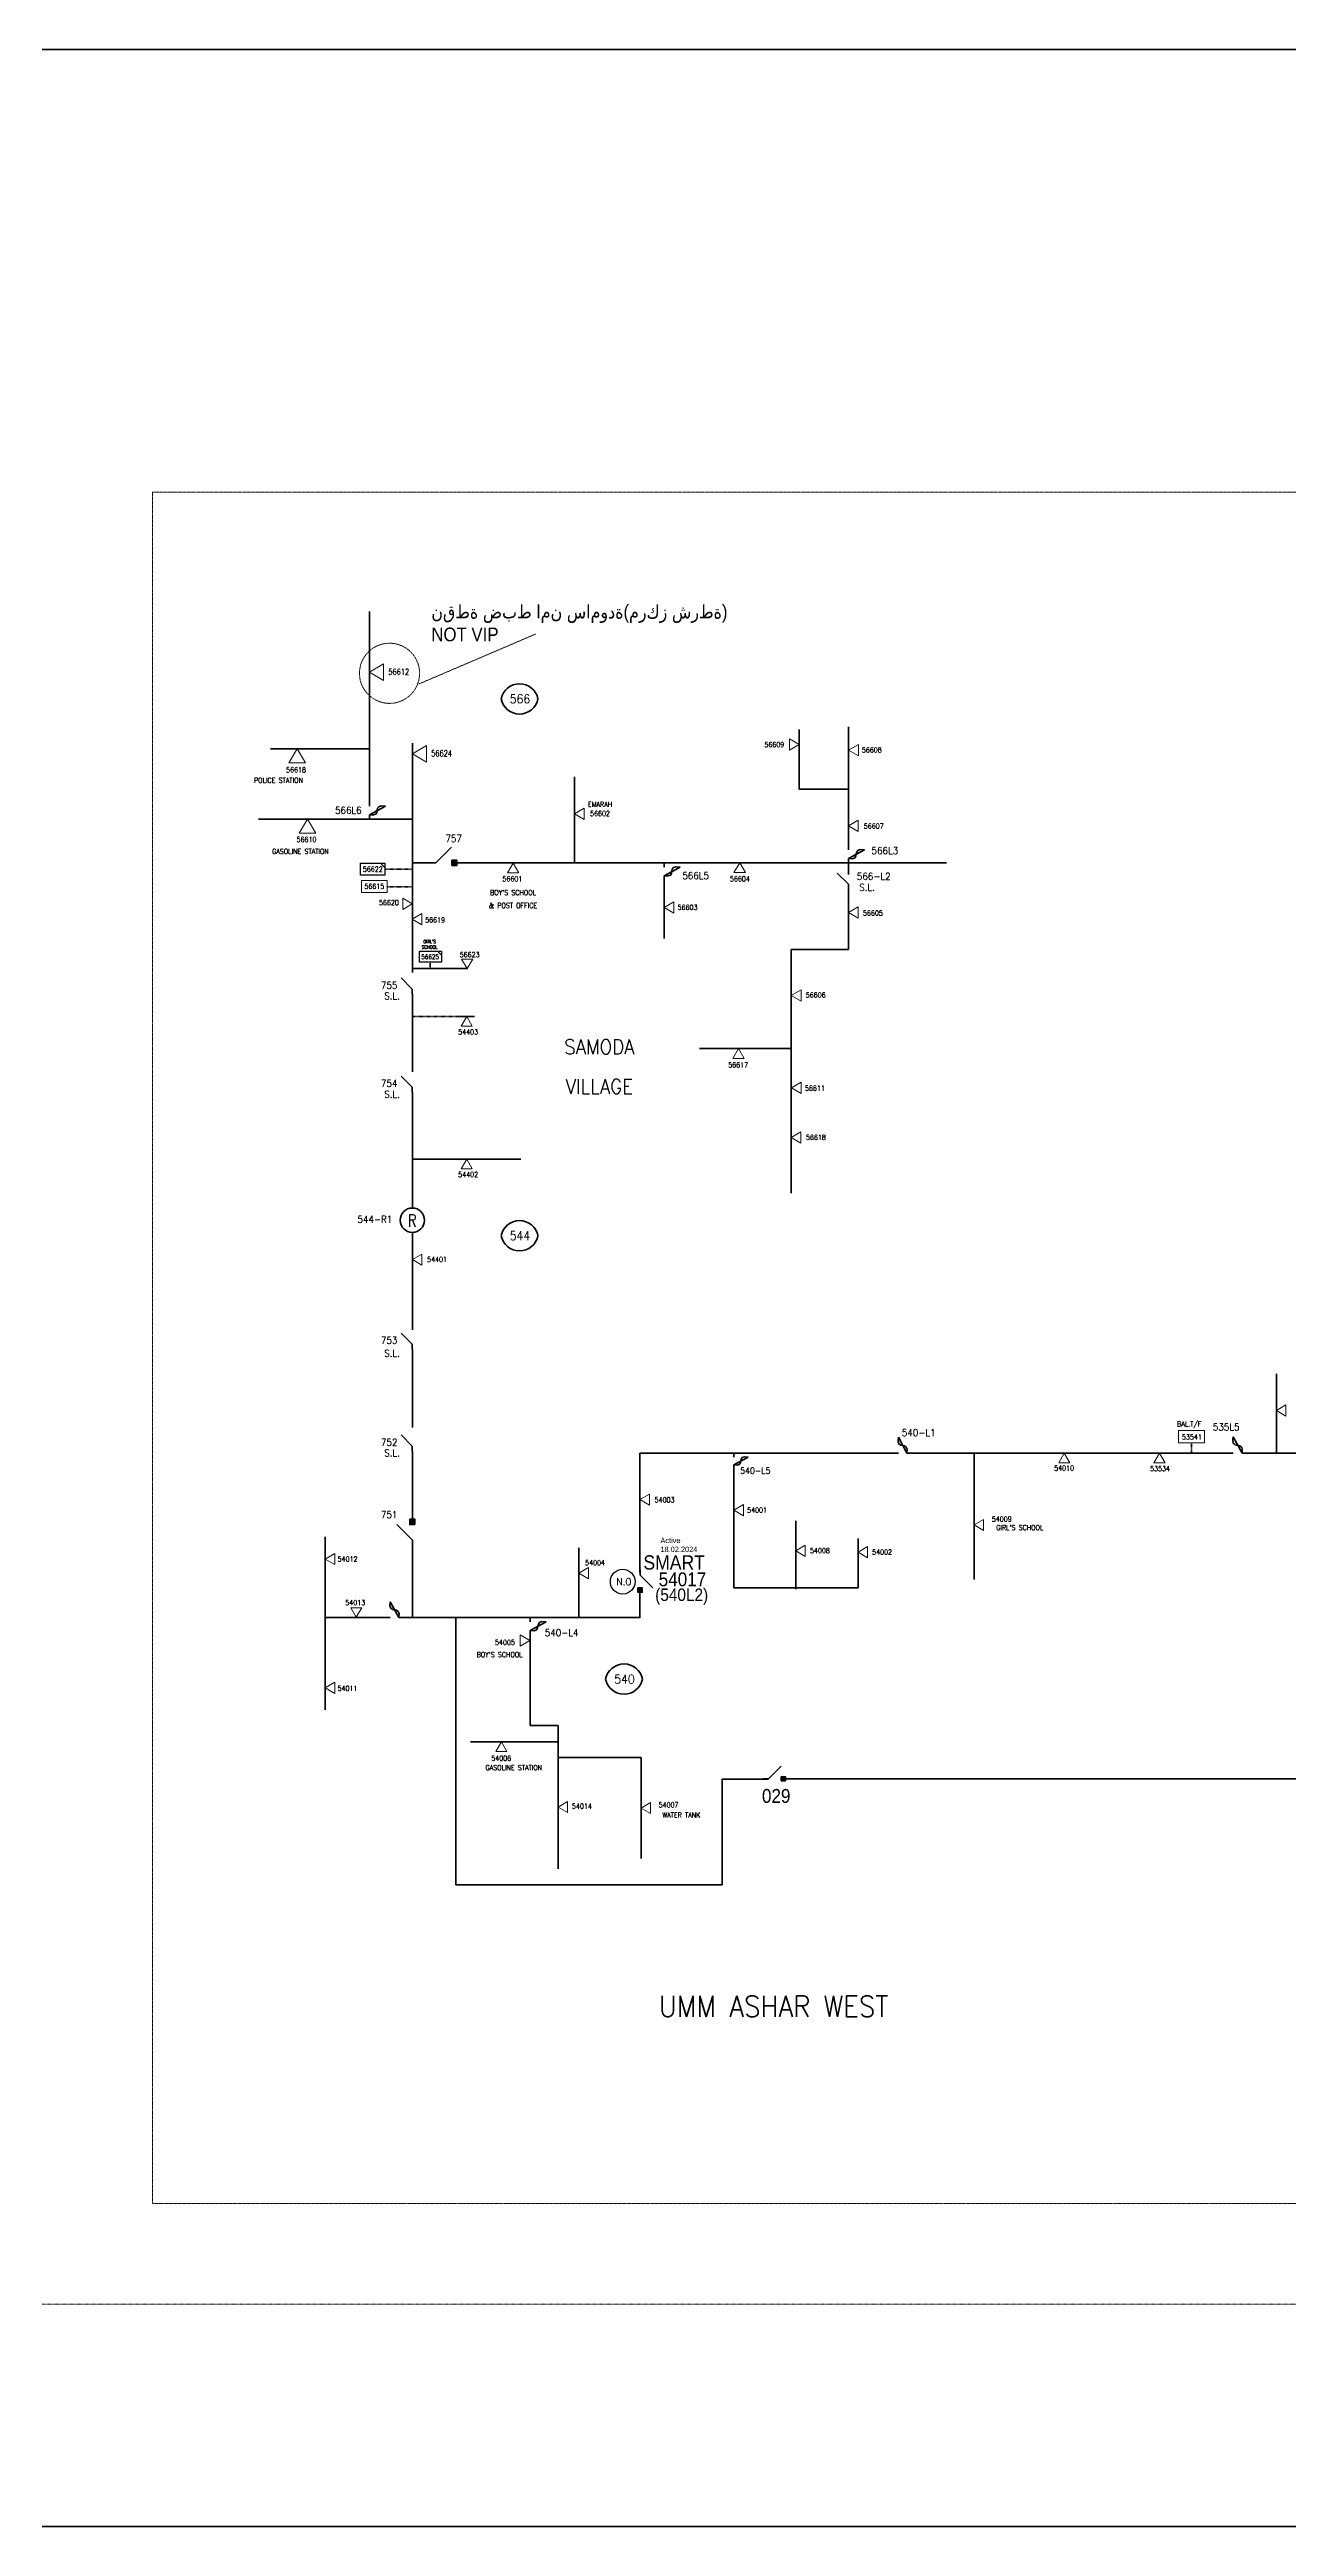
# Model space of a CAD drawing. Header units: metres. Extents: x 65984 to 144644, y -19036 to 23726.
# Drawn here: x 139303 to 141026, y 19389 to 22835 of the extents above; entities that cross this region are included whole.
import ezdxf
from ezdxf.enums import TextEntityAlignment as Align

# ---------------------------------------------------------------- set-up
doc = ezdxf.new("R2010")
doc.units = ezdxf.units.M
doc.header["$MEASUREMENT"] = 0
doc.linetypes.add('DGN Style 3', pattern=[0.013877, 0, -0.013877])
doc.linetypes.add('DGN Style 7', pattern=[2, 0.9, -0.4, 0.3, -0.4])
doc.layers.get('0').update_dxf_attribs({"color": 95, "lineweight": 40})
for name, color, linetype, lineweight in [('ABS', 7, 'Continuous', 40), ('d_eos no', 121, 'Continuous', 40), ('d_tf no', 6, 'Continuous', 40), ('d_ug cable', 95, 'Continuous', 40), ('d_village name', 7, 'Continuous', 40), ('EXI TRANS 3PH', 7, 'Continuous', 0), ('FDR  2  05', 154, 'Continuous', 40), ('FDR  2  17', 98, 'Continuous', 40), ('FDR  2  19', 172, 'Continuous', 40), ('FDR  3  01', 30, 'Continuous', 40), ('FDR  3  06', 59, 'Continuous', 40), ('FUSE CUT OUT', 2, 'Continuous', 40), ('O H MAIN FEEDER', 4, 'Continuous', 100), ('RMU', 30, 'Continuous', 120), ('SW N O', 114, 'Continuous', 30)]:
    doc.layers.add(name, color=color, linetype=linetype, lineweight=lineweight)
doc.styles.add('NASKHF', font='naskhf.shx', dxfattribs={"height": 8})
doc.styles.add('Style-Arial', font='arial.ttf')
doc.styles.add('Style-STANDARD', font='STANDARD.shx')

# ---------------------------------------------------------------- blocks, each defined once
blk = doc.blocks.new('ABS2')
at = {"color": 0, "linetype": 'ByBlock', "lineweight": -2}
for q in [(-59.8, 87), (0, 0)]:
    blk.add_line((0, 27.2), q, dxfattribs=at)
at = {"color": 0, "linetype": 'ByBlock', "lineweight": -2, "flags": 128}
for points in [[(10, 87.2), (-10, 87.2), (-10, 107.2), (10, 107.2)], [(7.6, 99.3), (7.6, 99.3), (7.6, 99.3), (7.6, 99.3)]]:
    blk.add_lwpolyline(points, close=True, dxfattribs=at)
at = {"color": 0, "linetype": 'ByBlock', "lineweight": -2}
for points in [[(10, 87.2), (-10, 87.2), (10, 107.2), (-10, 107.2)], [(7.6, 99.3), (7.6, 99.3), (7.6, 99.3)]]:
    blk.add_solid(points, dxfattribs=at)
blk = doc.blocks.new('*U645')
at = {"layer": 'ABS', "color": 7, "linetype": 'Continuous'}
for q in [(-18.2, 26.5), (18.2, -26.5)]:
    blk.add_line((18.2, -9.9), q, dxfattribs=at)
blk = doc.blocks.new('FCO')
at = {"color": 0, "linetype": 'ByBlock', "lineweight": -2}
for p, q in [((-5, 0), (-3.75, 0)), ((-1.25, 0), (-3.75, 2.5)), ((-1.25, 0), (0, 0))]:
    blk.add_line(p, q, dxfattribs=at)
blk = doc.blocks.new('FUSE_1')
at = {"layer": 'FUSE CUT OUT', "color": 2, "linetype": 'Continuous'}
blk.add_open_spline([(-3.75, 2.5), (-4.55, 0.25), (-0.55, 2.15), (-1.25, 0)], degree=3, dxfattribs=at)
at = {"layer": 'FUSE CUT OUT', "color": 2, "linetype": 'Continuous', "zscale": 1.895266257040903}
blk.add_blockref('FCO', (0, 0), dxfattribs=at)
blk = doc.blocks.new('*U649')
at = {"layer": 'RMU', "color": 6, "linetype": 'Continuous', "lineweight": 40}
blk.add_circle((0, 0.6), 28.4, dxfattribs=at)
at = {"layer": 'RMU', "color": 6, "linetype": 'Continuous', "lineweight": 40, "insert": (-0.4, -0.3), "char_height": 28.75, "attachment_point": 5, "style": 'Style-STANDARD'}
blk.add_mtext('\\H1x;\\W0.870978;R', dxfattribs=at)
blk = doc.blocks.new('*U652')
at = {"layer": 'FDR  2  05', "color": 94, "linetype": 'Continuous', "lineweight": 53}
for centre, start, end in [((0, -21), 11.6916, 168.3084), ((0, 21), 191.6916, 348.3084)]:
    blk.add_arc(centre, 106, start, end, dxfattribs=at)
blk = doc.blocks.new('TRA1_3')
at = {"layer": 'EXI TRANS 3PH', "color": 1, "linetype": 'Continuous', "lineweight": 0, "extrusion": (0, 0, -1), "flags": 128}
blk.add_lwpolyline([(-10, -17), (0, 0), (10, -17)], close=True, dxfattribs=at)
blk = doc.blocks.new('TRA1_2')
at = {"layer": 'EXI TRANS 3PH', "color": 1, "linetype": 'Continuous', "lineweight": 0, "xscale": 1.000046566207833, "yscale": 1.000046566207833, "zscale": 1.000046566207833, "rotation": 180}
blk.add_blockref('TRA1_3', (0, 0), dxfattribs=at)
blk = doc.blocks.new('TF_1_1')
at = {"layer": 'd_village name', "color": 0, "linetype": 'Continuous', "lineweight": 30, "ltscale": 500}
blk.add_line((3150, 2475), (4950, 675), dxfattribs=at)
blk.add_3dface([(-5050, 2475), (4950, 2475), (4950, -2525), (-5050, -2525)], dxfattribs=at)
blk = doc.blocks.new('*U2352')
at = {"color": 7, "linetype": 'Continuous', "lineweight": 0, "flags": 128}
blk.add_lwpolyline([(18.3, 14.3), (28.6, 14.3), (28.6, 4)], close=True, dxfattribs=at)
at = {"color": 7, "linetype": 'Continuous', "lineweight": 30, "ltscale": 0.775927, "xscale": 0.005720000000000003, "yscale": 0.005720000000000003, "zscale": 0.004093105104121479}
blk.add_blockref('TF_1_1', (0.3, 0.2), dxfattribs=at)
blk = doc.blocks.new('*U3668')
at = {"color": 1, "linetype": 'Continuous', "lineweight": 0, "flags": 128}
blk.add_lwpolyline([(18.3, 14.3), (28.6, 14.3), (28.6, 4)], close=True, dxfattribs=at)
at = {"color": 1, "linetype": 'Continuous', "lineweight": 30, "ltscale": 0.698334, "xscale": 0.005720000000000002, "yscale": 0.005720000000000002, "zscale": 0.004093105104121479}
blk.add_blockref('TF_1_1', (0.3, 0.2), dxfattribs=at)
blk = doc.blocks.new('*U4121')
at = {"layer": 'SW N O', "color": 3, "ltscale": 0.426762}
blk.add_circle((0, 0), 16.8, dxfattribs=at)
at = {"layer": 'SW N O', "color": 3, "style": 'Style-STANDARD'}
blk.add_text('N.O', height=9.6, dxfattribs=at).set_placement((1.7, -0.2), align=Align.MIDDLE_CENTER)

msp = doc.modelspace()

# ---------------------------------------------------------------- linework, layer by layer
at = {"layer": 'd_ug cable', "color": 6, "linetype": 'DGN Style 3', "lineweight": 13}
msp.add_line((139817, 21952.4), (139979.8, 22022), dxfattribs=at)
at = {"layer": 'd_ug cable', "color": 1, "linetype": 'DGN Style 3', "lineweight": 100}
msp.add_line((139769.7, 21694.7), (139807.8, 21694.7), dxfattribs=at)
at = {"layer": 'd_ug cable', "color": 1, "linetype": 'DGN Style 3', "lineweight": 0}
msp.add_line((107924.2, 19698.6), (144357.5, 19698.7), dxfattribs=at)
at = {"layer": 'd_ug cable', "color": 6, "linetype": 'DGN Style 3', "lineweight": 13}
msp.add_circle((139776.1, 21967.2), 41.8, dxfattribs=at)
at = {"layer": 'FDR  2  05', "color": 94, "linetype": 'Continuous', "lineweight": 53}
for p, q in [((139748.1, 21788.2), (139748.1, 22053)), ((140414.5, 21722.3), (140414.5, 21892.8)), ((139748.1, 21862.2), (139610.3, 21862.2)), ((139807.8, 21764.4), (139807.8, 21870.1)), ((140033.4, 21823.3), (140033.5, 21703.5)), ((140158, 21683.4), (140158.1, 21598.5)), ((139808, 21556.4), (139884.3, 21556.4)), ((139868.1, 21489.7), (139894.2, 21489.7)), ((139807.8, 21291.3), (139958.9, 21291.3)), ((141009.7, 20882.3), (141009.7, 20992.8)), ((140589.2, 20882.3), (140589.2, 20706.6)), ((140341.1, 20693.3), (140341.1, 20788.2)), ((139686.6, 20525.3), (139686.6, 20766)), ((140039.6, 20653.7), (140039.6, 20750.9)), ((139776.1, 20653.7), (139686.6, 20653.7)), ((139807.8, 20653.7), (139795.2, 20653.7)), ((140010.6, 20480.7), (139888.6, 20480.7))]:
    msp.add_line(p, q, dxfattribs=at)
at = {"layer": 'FDR  2  05', "color": 94, "linetype": 'Continuous', "lineweight": 53, "flags": 128}
for points in [[(140414.5, 21805.9), (140346, 21805.9), (140346, 21889.2)], [(139807.8, 21703.5), (139807.8, 21764.4), (139593.9, 21764.4)], [(140334.8, 21445.1), (140207, 21445.1)], [(140255.1, 20866.1), (140255.1, 20695.2)], [(140427.9, 20695.2), (140427.9, 20763.6)], [(140255.1, 20695.2), (140427.9, 20695.2)], [(139971.8, 20630.8), (139971.8, 20503.5)], [(139971.8, 20503.5), (140010.6, 20503.5)], [(140010.6, 20503.5), (140010.6, 20304.2)], [(140010.6, 20458.9), (140125.9, 20458.9)], [(140125.9, 20458.9), (140125.9, 20318.6)]]:
    msp.add_lwpolyline(points, dxfattribs=at)
at = {"layer": 'FDR  2  17', "color": 7, "linetype": 'Continuous', "lineweight": 0, "flags": 128}
for points in [[(139772.9, 21679.2), (139736.9, 21679.2), (139736.9, 21662.1), (139772.9, 21662.1)], [(140909.8, 20914), (140873.7, 20914), (140873.7, 20897), (140909.8, 20897)]]:
    msp.add_lwpolyline(points, close=True, dxfattribs=at)
at = {"layer": 'FDR  2  19', "color": 1, "linetype": 'DGN Style 3', "lineweight": 120}
for p, q in [((139807.2, 21670.3), (139772.9, 21670.3)), ((139832.7, 21565.4), (139832.7, 21556.7)), ((139868.6, 21489.7), (139807.8, 21489.7)), ((140891.8, 20882.3), (140891.8, 20897))]:
    msp.add_line(p, q, dxfattribs=at)
at = {"layer": 'FDR  3  06', "color": 131, "linetype": 'DGN Style 7', "lineweight": 0}
for p in [(139446.2, 22219), (142622.6, 19838.8)]:
    msp.add_line(p, (139446.2, 19838.8), dxfattribs=at)
at = {"layer": 'FDR  3  06', "color": 131, "linetype": 'DGN Style 7', "lineweight": 0, "flags": 128}
msp.add_lwpolyline([(139446.2, 22219), (142622.6, 22219), (142622.6, 19838.8)], dxfattribs=at)
at = {"layer": 'O H MAIN FEEDER', "lineweight": 200, "ltscale": 0.426762}
for p, q in [((139807.8, 21703.5), (139807.8, 21550.8)), ((139832.1, 21703.5), (139807.8, 21703.5)), ((140551, 21703.5), (139869.2, 21703.5)), ((139807.8, 21520.9), (139807.8, 21413)), ((139807.8, 21384.3), (139807.8, 21223.5)), ((139807.8, 21189.5), (139807.8, 21053.8)), ((139807.8, 21026.9), (139807.8, 20918)), ((139807.8, 20885.3), (139807.8, 20789.7)), ((140968.1, 20882.3), (141206.8, 20882.3)), ((139807.8, 20753.2), (139807.8, 20653.7)), ((139807.8, 20653.7), (139871.6, 20653.7)), ((139871.6, 20653.7), (139890, 20653.7))]:
    msp.add_line(p, q, dxfattribs=at)
at = {"layer": 'O H MAIN FEEDER', "color": 140, "lineweight": 211, "ltscale": 0.498271, "flags": 128}
msp.add_lwpolyline([(106943.9, 22834.8), (144644.1, 22834.8), (144644.1, 19389.5), (106943.9, 19389.5)], close=True, dxfattribs=at)
at = {"layer": 'O H MAIN FEEDER', "lineweight": 200, "ltscale": 0.426762, "flags": 128}
for points in [[(140414.5, 21703.5), (140414.5, 21687.2)], [(140414.5, 21667.5), (140414.5, 21583.1)], [(140334.8, 21583.1), (140334.8, 21244.2)], [(140414.5, 21583.1), (140334.8, 21583.1)], [(140124.4, 20882.3), (140405.4, 20882.3)], [(140124.4, 20717), (140124.4, 20882.3)], [(140405.4, 20882.3), (140479.8, 20882.3)], [(140501.2, 20882.3), (140943.7, 20882.3)], [(139890, 20653.7), (140124.4, 20653.7), (140124.4, 20693.1)]]:
    msp.add_lwpolyline(points, dxfattribs=at)
at = {"layer": 'O H MAIN FEEDER', "lineweight": 200, "ltscale": 0.31111, "flags": 128}
for points in [[(139868.4, 20653.6), (139868.4, 20282.1)], [(140238.7, 20429.1), (140302.9, 20429.1)]]:
    msp.add_lwpolyline(points, dxfattribs=at)
at = {"layer": 'O H MAIN FEEDER', "lineweight": 200, "ltscale": 0.345677, "flags": 128}
for points in [[(140238.7, 20429.1), (140238.7, 20282.1)], [(140326.2, 20429.2), (141645.8, 20429.2)]]:
    msp.add_lwpolyline(points, dxfattribs=at)
at = {"layer": 'O H MAIN FEEDER', "lineweight": 200, "ltscale": 0.279999, "flags": 128}
msp.add_lwpolyline([(139868.4, 20282.1), (140238.7, 20282.1)], dxfattribs=at)

# ---------------------------------------------------------------- block references
at = {"color": 7, "linetype": 'Continuous', "lineweight": 0, "xscale": 0.5963883416571896, "yscale": 0.5963883416571896, "zscale": 0.5963883416571896}
msp.add_blockref('*U2352', (139752.6, 21694.7), dxfattribs=at)
at = {"color": 1, "linetype": 'Continuous', "lineweight": 0, "xscale": 0.5367495074914707, "yscale": 0.5367495074914707, "zscale": 0.5367495074914707}
msp.add_blockref('*U3668', (139832.9, 21573.1), dxfattribs=at)
at = {"layer": 'ABS', "color": 7, "linetype": 'Continuous'}
for p, xscale, yscale, zscale, rotation in [((139830.8, 21703.5), 0.3642159888553838, 0.3642159888553838, 0.1821079944276919, 270), ((140124.6, 20720.7), 0.2950149509728608, 0.2950149509728608, 0.1475074754864304, 180), ((140295.2, 20429.4), 0.2950149509728608, 0.2950149509728608, 0.1475074754864304, 270)]:
    msp.add_blockref('ABS2', p, dxfattribs=dict(at, xscale=xscale, yscale=yscale, zscale=zscale, rotation=rotation))
for name, p, xscale, yscale, zscale in [('*U645', (140406.7, 21677.9), 0.4267622666565712, 0.4267622666565712, 0.4267622666565712), ('*U645', (139800, 21532.2), 0.4267622666565712, 0.4267622666565712, 0.4267622666565712), ('*U645', (139800, 21395.6), 0.4267622666565712, 0.4267622666565712, 0.4267622666565712), ('*U645', (139800, 21038.2), 0.4267622666565712, 0.4267622666565712, 0.4267622666565712), ('*U645', (139800, 20896.6), 0.4267622666565712, 0.4267622666565712, 0.4267622666565712), ('ABS2', (139807.8, 20751.4), 0.3642159888553838, 0.3642159888553838, 0.1821079944276919)]:
    msp.add_blockref(name, p, dxfattribs=dict(at, xscale=xscale, yscale=yscale, zscale=zscale))
at = {"layer": 'EXI TRANS 3PH', "color": 1, "linetype": 'Continuous', "lineweight": 0, "extrusion": (0, 0, -1)}
for p, xscale, yscale, zscale, rotation in [((-139748.2, 21968.7), 1.150414506980786, 1.150414506980786, 1.150414506980786, 90.00000000000007), ((-139647.6, 21862.2), 1.150414506980786, 1.150414506980786, 1.150414506980786, 180), ((-139807.9, 21855.2), 1.150414506980786, 1.150414506980786, 1.150414506980786, 90.00000000000007), ((-140414.6, 21860.2), 0.7988989631811011, 0.7988989631811011, 0.7988989631811011, 90.00000000000007), ((-140033.4, 21771.8), 0.7988989631811011, 0.7988989631811011, 0.7988989631811011, 90.00000000000007), ((-139662, 21764.2), 1.150414506980786, 1.150414506980786, 1.150414506980786, 180), ((-140414.5, 21755), 0.7988989631811011, 0.7988989631811011, 0.7988989631811011, 90.00000000000007), ((-139948, 21703.2), 0.7988989631811011, 0.7988989631811011, 0.7988989631811011, 180), ((-140263.1, 21703.5), 0.7988989631811011, 0.7988989631811011, 0.7988989631811011, 180), ((-140158, 21641.5), 0.7988989631811011, 0.7988989631811011, 0.7988989631811011, 90.00000000000007), ((-140414.5, 21634.4), 0.7988989631811011, 0.7988989631811011, 0.7988989631811011, 90.00000000000007), ((-139807.6, 21625.3), 0.7767073253149598, 0.7767073253149598, 0.7767073253149598, 90.00000000000007), ((-140334.9, 21519), 0.7988989631811011, 0.7988989631811011, 0.7988989631811011, 90.00000000000007), ((-139883.4, 21489.7), 0.7767073253149598, 0.7767073253149598, 0.7767073253149598, 180), ((-140261.6, 21445.1), 0.7988989631811011, 0.7988989631811011, 0.7988989631811011, 180), ((-140335, 21390.5), 0.7988989631811011, 0.7988989631811011, 0.7988989631811011, 90.00000000000007), ((-140334.8, 21321.4), 0.7988989631811011, 0.7988989631811011, 0.7988989631811011, 90.00000000000007), ((-139883.4, 21291.3), 0.7767073253149598, 0.7767073253149598, 0.7767073253149598, 180), ((-139807.9, 21151.6), 0.7767073253149598, 0.7767073253149598, 0.7767073253149598, 90.00000000000007), ((-141009.7, 20941.8), 0.7767073253149598, 0.7767073253149598, 0.7767073253149598, 90.00000000000007), ((-140714.6, 20882.3), 0.7767073253149598, 0.7767073253149598, 0.7767073253149598, 180), ((-140847.1, 20882.3), 0.7767073253149598, 0.7767073253149598, 0.7767073253149598, 180), ((-140124.4, 20817.8), 0.7767073253149598, 0.7767073253149598, 0.7767073253149598, 90.00000000000007), ((-140255.1, 20803.1), 0.7767073253149598, 0.7767073253149598, 0.7767073253149598, 90.00000000000007), ((-140589.2, 20782.6), 0.7767073253149598, 0.7767073253149598, 0.7767073253149598, 90.00000000000007), ((-139686.6, 20735.2), 0.7767073253149598, 0.7767073253149598, 0.7767073253149598, 90.00000000000007), ((-140341.1, 20746.6), 0.7767073253149598, 0.7767073253149598, 0.7767073253149598, 90.00000000000007), ((-140427.9, 20744.7), 0.7767073253149598, 0.7767073253149598, 0.7767073253149598, 90.00000000000007), ((-140039.6, 20715.5), 0.7767073253149598, 0.7767073253149598, 0.7767073253149598, 90.00000000000007), ((-139686.6, 20556), 0.7767073253149598, 0.7767073253149598, 0.7767073253149598, 90.00000000000007), ((-139931.7, 20480.7), 0.7767073253149598, 0.7767073253149598, 0.7767073253149598, 180), ((-140010.6, 20390.2), 0.7767073253149598, 0.7767073253149598, 0.7767073253149598, 90.00000000000007), ((-140125.9, 20388.8), 0.7767073253149598, 0.7767073253149598, 0.7767073253149598, 90.00000000000007)]:
    msp.add_blockref('TRA1_2', p, dxfattribs=dict(at, xscale=xscale, yscale=yscale, zscale=zscale, rotation=rotation))
at = {"layer": 'EXI TRANS 3PH', "color": 1, "linetype": 'Continuous', "lineweight": 0}
for p, xscale, yscale, zscale, rotation in [((140346, 21868.2), 0.7988989631811011, 0.7988989631811011, 0.7988989631811011, 90.00000000000007), ((139807.6, 21646.6), 0.7767073253149598, 0.7767073253149598, 0.7767073253149598, 90.00000000000011), ((139884.1, 21556.4), 0.7767073253149598, 0.7767073253149598, 0.7767073253149598, 359.9999999999885), ((139729.8, 20654.2), 0.7767073253149598, 0.7767073253149598, 0.7767073253149598, 359.9999999999999), ((139971.2, 20621.9), 0.7767073253149598, 0.7767073253149598, 0.7767073253149598, 90.00000000000007)]:
    msp.add_blockref('TRA1_2', p, dxfattribs=dict(at, xscale=xscale, yscale=yscale, zscale=zscale, rotation=rotation))
at = {"layer": 'FDR  2  05', "color": 94, "linetype": 'Continuous', "lineweight": 53, "xscale": 0.2473375512809987, "yscale": 0.2473375512809987, "zscale": 0.2473375512809987}
for p in [(139956.9, 21931.6), (139956.9, 21184.9), (140102.3, 20568.2)]:
    msp.add_blockref('*U652', p, dxfattribs=at)
at = {"layer": 'FUSE CUT OUT', "color": 2, "linetype": 'Continuous'}
for p, xscale, yscale, zscale, rotation in [((139748.1, 21764.4), 4.791271511060261, 8.863361694720206, 4.791271511060261, 270), ((140414.5, 21703.5), 4.791271511060261, 8.863361694720206, 4.791271511060261, 270), ((140158, 21679.6), 4.791271511060261, 8.863361694720206, 4.791271511060261, 270), ((140255.1, 20860.7), 4.312144359954235, 7.977025525248186, 4.312144359954235, 269.9999999999999), ((140501.8, 20882.3), 4.791271511060261, 8.863361694720206, 4.791271511060261, 359.9999999999999), ((140968.1, 20882.3), 4.9888291452106, 9.228823089046443, 4.9888291452106, 359.9999999999999), ((139795, 20653.7), 4.791271511060261, 8.863361694720206, 4.791271511060261, 359.9999999999999), ((139971.8, 20629.7), 4.791271511060261, 8.863361694720206, 4.791271511060261, 270)]:
    msp.add_blockref('FUSE_1', p, dxfattribs=dict(at, xscale=xscale, yscale=yscale, zscale=zscale, rotation=rotation))
at = {"layer": 'RMU', "color": 6, "linetype": 'Continuous', "lineweight": 40, "xscale": 0.5974671733191989, "yscale": 0.5974671733191989, "zscale": 0.5974671733191989}
msp.add_blockref('*U649', (139807.8, 21206.1), dxfattribs=at)
at = {"layer": 'SW N O', "color": 3, "xscale": 1.023050077790347, "yscale": 1.023050077790347, "zscale": 1.023050077790347}
msp.add_blockref('*U4121', (140100.4, 20703.7), dxfattribs=at)

# ---------------------------------------------------------------- texts
at = {"layer": 'd_eos no', "color": 7, "linetype": 'Continuous', "lineweight": 140, "style": 'Style-Arial', "width": 0.88}
for s, p in [('54017', (140150.5, 20716.6)), ('029', (140294.1, 20415.3))]:
    msp.add_text(s, height=19.32, dxfattribs=at).set_placement(p, align=Align.TOP_LEFT)
at = {"layer": 'd_eos no', "color": 7, "linetype": 'Continuous', "lineweight": 140, "ltscale": 0.9, "style": 'Style-Arial', "width": 0.88}
msp.add_text('(540L2)', height=17.39, dxfattribs=at).set_placement((140145.6, 20694.2), align=Align.TOP_LEFT)
at = {"layer": 'd_eos no', "color": 7, "linetype": 'Continuous', "lineweight": 13, "insert": (139834.2, 22062.5), "char_height": 19.013, "attachment_point": 1, "style": 'NASKHF'}
msp.add_mtext('\\fArial|b0|i0|c178178|p39;\\H1x;\\W0.88;نقطة ضبط امن سامودة(مركز شرطة)\\PNOT VIP', dxfattribs=at)
at = {"layer": 'd_eos no', "color": 2, "linetype": 'Continuous', "lineweight": 13, "ltscale": 1.619482, "insert": (140129.2, 20740.4), "char_height": 19.884, "width": 84.648, "attachment_point": 1, "style": 'NASKHF'}
msp.add_mtext('\\fArial|b0|i0|c178178|p39;\\H1x;\\W0.88;SMART', dxfattribs=at)
at = {"layer": 'd_tf no', "color": 5, "linetype": 'Continuous', "lineweight": 40, "style": 'Style-STANDARD', "width": 0.909091}
msp.add_text('56622', height=7.11, dxfattribs=at).set_placement((139752.8, 21694.8), align=Align.MIDDLE_CENTER)
at = {"layer": 'd_tf no', "color": 121, "linetype": 'Continuous', "lineweight": 40, "insert": (140152.9, 20764.8), "char_height": 7.461, "width": 189.535, "attachment_point": 1, "style": 'NASKHF'}
msp.add_mtext('\\Fmsdefault;\\H1x;\\W0.945946;Active\\P18.02.2024', dxfattribs=at)
at = {"layer": 'FDR  3  01', "color": 121, "linetype": 'Continuous', "lineweight": 40, "style": 'Style-STANDARD'}
for s, height, p in [('566L6', 9.76, (139718.8, 21776.5)), ('757', 9.76, (139865.3, 21737.4)), ('566L3', 9.76, (140465, 21720.6)), ('566L5', 9.76, (140201.9, 21685.6)), ('566-L2', 9.76, (140449.6, 21684.7)), ('S.L.', 9.76, (140440.3, 21669.5)), ('755', 9.76, (139775.6, 21533.3)), ('S.L.', 9.76, (139779.7, 21518.2)), ('754', 9.76, (139775.6, 21396.7)), ('S.L.', 9.76, (139779.7, 21381.6)), ('544-R1', 9.76, (139755.7, 21207.7)), ('753', 9.76, (139775.6, 21039.3)), ('S.L.', 9.76, (139779.7, 21021.3)), ('540-L1', 9.76, (140512.2, 20911)), ('535L5', 9.76, (140939.8, 20918.9)), ('752', 9.76, (139775.6, 20897.6)), ('S.L.', 9.76, (139779.7, 20882.6)), ('540-L5', 8.78, (140284.8, 20858)), ('751', 9.76, (139775.6, 20796.8)), ('540-L4', 9.76, (140015.5, 20632.6))]:
    msp.add_text(s, height=height, dxfattribs=at).set_placement(p, align=Align.MIDDLE_CENTER)
at = {"layer": 'FDR  3  01', "color": 121, "linetype": 'Continuous', "lineweight": 40, "attachment_point": 5, "style": 'Style-STANDARD'}
for s, insert, char_height, line_spacing_factor in [('SAMODA  \\P\\PVILLAGE', (140067.9, 21420.1), 20.3, 0.812622), ('UMM ASHAR WEST\\P', (140310.3, 20113.1), 29.228, 0.6)]:
    msp.add_mtext(s, dxfattribs=dict(at, insert=insert, char_height=char_height, line_spacing_factor=line_spacing_factor))
at = {"layer": 'RMU', "color": 6, "linetype": 'Continuous', "lineweight": 40, "style": 'Style-STANDARD'}
for s, height, p in [('56615', 7.08, (139754.9, 21670.9)), ('56620', 7.08, (139775.2, 21648.3)), ('56625', 6.28, (139832.5, 21572.9)), ('53541', 7.08, (140892.1, 20904.9))]:
    msp.add_text(s, height=height, rotation=359.9996, dxfattribs=at).set_placement(p, align=Align.MIDDLE_CENTER)
at = {"layer": 'RMU', "color": 6, "linetype": 'Continuous', "lineweight": 40, "attachment_point": 5, "style": 'Style-STANDARD'}
for s, insert, char_height in [('\\H1x;\\W0.870978;56612', (139788.9, 21969.3), 8.52), ('566', (139957.5, 21931.6), 12.23), ('\\H1x;\\W0.870978;56624', (139848.5, 21855.9), 8.52), ('POLICE STATION', (139621.6, 21818.4), 7.08), ('56618^J', (139646, 21832.9), 7.08), ('EMARAH', (140068.9, 21784.9), 7.08), ('56602', (140068.8, 21772.2), 7.08), ('GASOLINE STATION', (139652.1, 21719.5), 7.08), ('56610^J', (139660.6, 21736), 7.08), ('56601^J', (139946.9, 21681.3), 7.08), ('56604^J', (140263.4, 21681.3), 7.08), ('& POST OFFICE\\P', (139947.9, 21644.2), 7.08), ("BOY'S SCHOOL\\P\\P", (139947.9, 21656.3), 7.08), ('56603', (140190.6, 21641.7), 7.08), ('56605', (140448.4, 21633.7), 7.08), ('56619', (139839.5, 21624.2), 7.08), ("GIRL'S \\PSCHOOL\\P", (139831.9, 21590.2), 4.54), ('56623', (139887.5, 21575.9), 7.08), ('56606', (140368.8, 21519.7), 7.08), ('54403^J', (139885.4, 21468.4), 7.08), ('56617^J', (140261, 21422.5), 7.08), ('56611', (140367.7, 21390.1), 7.08), ('56618', (140369.1, 21321.7), 7.08), ('54402^J', (139885.4, 21270), 7.08), ('544', (139957.5, 21184.9), 12.23), ('54401', (139842.2, 21151.9), 7.08), ('BAL.T/F', (140888.5, 20921.8), 7.08), ('54010^J', (140714.4, 20861.6), 7.08), ('53534^J', (140847.8, 20861), 7.08), ('54003', (140158.6, 20817.5), 7.08), ('54001', (140287.3, 20803.2), 7.08), ('54009', (140627.7, 20790.7), 7.08), ("GIRL'S SCHOOL\\P", (140652.7, 20778.9), 7.08), ('54008', (140374.7, 20746.9), 7.08), ('54002', (140461.2, 20744.9), 7.08), ('54012', (139717.7, 20735.1), 7.08), ('54004', (140062, 20730), 7.08), ('54013', (139728.4, 20674.5), 7.08), ("BOY'S SCHOOL\\P", (139929.2, 20602.2), 7.08), ('54005', (139936.6, 20619.2), 7.08), ('540', (140102.9, 20568.2), 12.23), ('54011', (139717.6, 20555.2), 7.08), ('GASOLINE STATION', (139948.9, 20445), 7.08), ('54006^J', (139931.4, 20458), 7.08), ('54007', (140164.2, 20393.2), 7.08), ('54014', (140043.6, 20391.4), 7.08), ('WATER TANK', (140182, 20379.1), 7.08)]:
    msp.add_mtext(s, dxfattribs=dict(at, insert=insert, char_height=char_height))
at = {"layer": 'RMU', "color": 6, "linetype": 'Continuous', "lineweight": 13, "char_height": 7.08, "attachment_point": 5, "style": 'Style-STANDARD'}
for s, insert in [('56609', (140311.3, 21868)), ('56608', (140446.9, 21860.5)), ('56607', (140449.6, 21754.7))]:
    msp.add_mtext(s, dxfattribs=dict(at, insert=insert))

doc.saveas('drawing.dxf')
